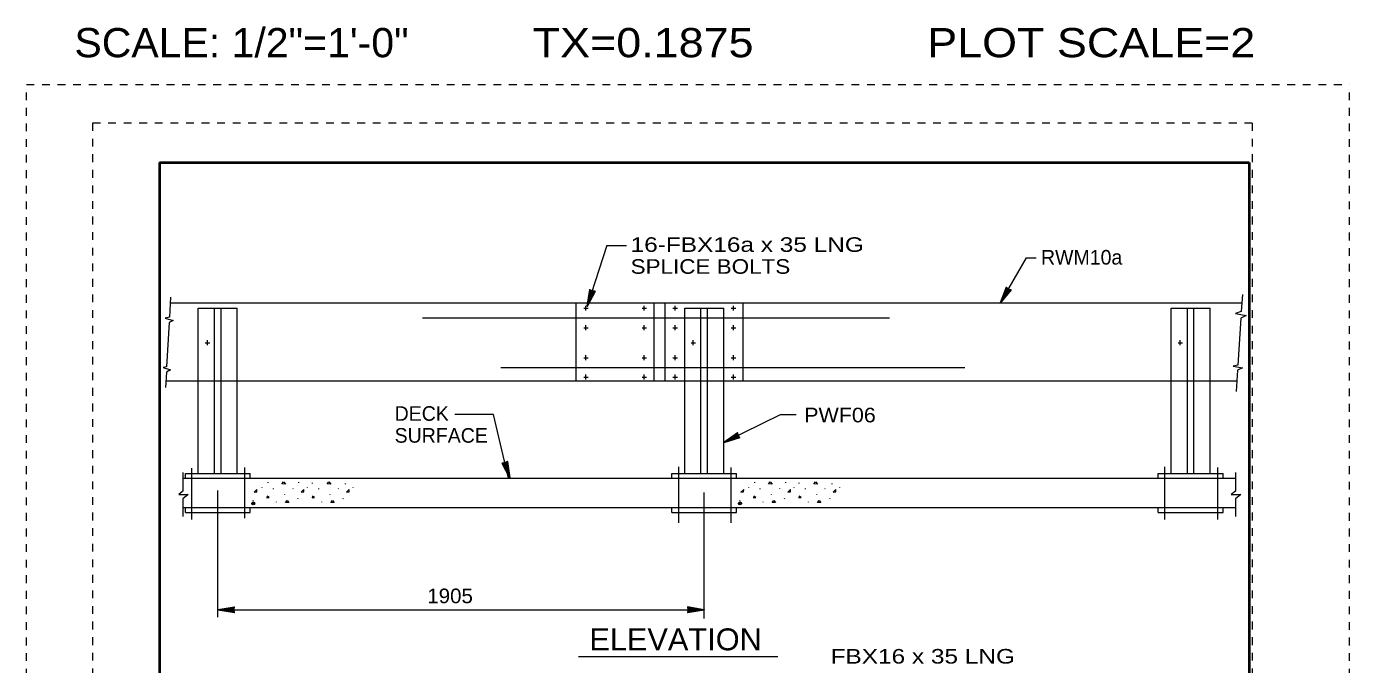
# Model space of a CAD drawing. Extents: x 1370 to 1387, y -905.5 to -882.8.
# Drawn here: x 1370 to 1387, y -890.95 to -882.75 of the extents above; entities that cross this region are included whole.
import ezdxf
from ezdxf.enums import TextEntityAlignment as Align

# ---------------------------------------------------------------- set-up
doc = ezdxf.new("R2010")
doc.units = 0
doc.header["$LTSCALE"] = 0.075
doc.header["$PDMODE"] = 32
doc.header["$PDSIZE"] = 0.0375
doc.linetypes.add('DOTTED', pattern=[1.5, 0.3, -1.2])
for name, color, linetype, lineweight in [('1', 7, 'Continuous', 13), ('2', 7, 'Continuous', 13), ('3', 7, 'Continuous', 13), ('4', 7, 'Continuous', 13), ('5', 7, 'Continuous', 13), ('6', 7, 'Continuous', 13), ('61', 7, 'DOTTED', 13), ('62', 7, 'DOTTED', 13), ('63', 7, 'Continuous', 40)]:
    doc.layers.add(name, color=color, linetype=linetype, lineweight=lineweight)
for name, color, linetype in [('7', 7, 'Continuous'), ('8', 7, 'Continuous'), ('9', 7, 'Continuous')]:
    doc.layers.add(name, color=color, linetype=linetype)

msp = doc.modelspace()

# ---------------------------------------------------------------- linework, layer by layer
at = {"layer": '1'}
for p, q in [((1385.62283, -886.19567), (1385.60875, -886.41317)), ((1371.84992, -886.22767), (1371.83592, -886.4845)), ((1385.60317, -886.49967), (1385.56425, -887.1005)), ((1371.83208, -886.55442), (1371.80108, -887.12308)), ((1371.79733, -887.19267), (1371.7865, -887.39067)), ((1385.55992, -887.16758), (1385.54217, -887.44142)), ((1372.01025, -888.47992), (1372.01025, -888.7215)), ((1385.53425, -888.47992), (1385.53425, -888.7215)), ((1373.02708, -888.67783), (1373.02708, -888.67133)), ((1373.10692, -888.61075), (1373.10692, -888.60333)), ((1373.17517, -888.69433), (1373.17517, -888.68692)), ((1373.42683, -888.68908), (1373.42467, -888.68383)), ((1373.50158, -888.61075), (1373.50158, -888.60333)), ((1373.60975, -888.67783), (1373.60975, -888.67133)), ((1373.67692, -888.62175), (1373.67692, -888.6145)), ((1373.75767, -888.69433), (1373.75767, -888.68692)), ((1374.00925, -888.68908), (1374.00683, -888.68383)), ((1374.0985, -888.62808), (1374.0985, -888.62042)), ((1374.19642, -888.67783), (1374.19642, -888.67133)), ((1379.28042, -888.67783), (1379.28042, -888.67133)), ((1379.36025, -888.61075), (1379.36025, -888.60333)), ((1379.4285, -888.69433), (1379.4285, -888.68692)), ((1379.68017, -888.68908), (1379.678, -888.68383)), ((1379.75492, -888.61075), (1379.75492, -888.60333)), ((1379.86308, -888.67783), (1379.86308, -888.67133)), ((1379.93025, -888.62175), (1379.93025, -888.6145)), ((1380.011, -888.69433), (1380.011, -888.68692)), ((1380.26258, -888.68908), (1380.26017, -888.68383)), ((1380.35183, -888.62808), (1380.35183, -888.62042)), ((1380.44975, -888.67783), (1380.44975, -888.67133)), ((1372.01025, -888.81808), (1372.01025, -889.0435)), ((1372.9145, -888.84333), (1372.91633, -888.83583)), ((1373.21133, -888.86217), (1373.212, -888.85625)), ((1373.31775, -888.76808), (1373.32083, -888.76217)), ((1373.488, -888.81758), (1373.48958, -888.81)), ((1373.79425, -888.86217), (1373.79425, -888.85625)), ((1373.90067, -888.76808), (1373.90308, -888.76217)), ((1374.07092, -888.81758), (1374.07175, -888.81)), ((1379.16783, -888.84333), (1379.16967, -888.83583)), ((1379.46467, -888.86217), (1379.46533, -888.85625)), ((1379.57108, -888.76808), (1379.57417, -888.76217)), ((1379.74133, -888.81758), (1379.74292, -888.81)), ((1380.04758, -888.86217), (1380.04758, -888.85625)), ((1380.154, -888.76808), (1380.15642, -888.76217)), ((1380.32425, -888.81758), (1380.32508, -888.81)), ((1385.53425, -888.81808), (1385.53425, -889.0435))]:
    msp.add_line(p, q, dxfattribs=at)
for points in [[(1371.83592, -886.4845), (1371.78117, -886.49983), (1371.88692, -886.5295), (1371.83208, -886.55442)], [(1385.60875, -886.41317), (1385.53392, -886.43842), (1385.67133, -886.46567), (1385.60308, -886.50067)], [(1371.80108, -887.12308), (1371.75475, -887.13325), (1371.84992, -887.163), (1371.79733, -887.19267)], [(1385.56425, -887.1005), (1385.50483, -887.11625), (1385.6255, -887.13575), (1385.55992, -887.16758)], [(1372.01025, -888.7215), (1371.95692, -888.76175), (1372.07742, -888.76175), (1372.01025, -888.81808)], [(1385.53425, -888.7215), (1385.48092, -888.76175), (1385.60142, -888.76175), (1385.53425, -888.81808)]]:
    msp.add_lwpolyline(points, dxfattribs=at)
for points in [[(1372.96017, -888.72942), (1372.962, -888.69633), (1372.92575, -888.73167)], [(1373.28067, -888.62525), (1373.3035, -888.6005), (1373.32958, -888.62833)], [(1373.56258, -888.72942), (1373.56483, -888.69633), (1373.52858, -888.73167)], [(1373.86292, -888.62525), (1373.88658, -888.6005), (1373.91183, -888.62833)], [(1374.1455, -888.72942), (1374.14708, -888.69633), (1374.111, -888.73167)], [(1379.2135, -888.72942), (1379.21533, -888.69633), (1379.17908, -888.73167)], [(1379.534, -888.62525), (1379.55683, -888.6005), (1379.58292, -888.62833)], [(1379.81592, -888.72942), (1379.81817, -888.69633), (1379.78192, -888.73167)], [(1380.11625, -888.62525), (1380.13992, -888.6005), (1380.16517, -888.62833)], [(1380.39883, -888.72942), (1380.40042, -888.69633), (1380.36433, -888.73167)], [(1373.08833, -888.804), (1373.11775, -888.80025), (1373.09267, -888.78342)], [(1373.33025, -888.86742), (1373.34942, -888.84092), (1373.37242, -888.86617)], [(1373.6705, -888.804), (1373.69992, -888.80025), (1373.67492, -888.78342)], [(1373.9125, -888.86742), (1373.93225, -888.84092), (1373.95467, -888.86617)], [(1379.34167, -888.804), (1379.37108, -888.80025), (1379.346, -888.78342)], [(1379.58358, -888.86742), (1379.60275, -888.84092), (1379.62575, -888.86617)], [(1379.92383, -888.804), (1379.95325, -888.80025), (1379.92825, -888.78342)], [(1380.16583, -888.86742), (1380.18558, -888.84092), (1380.208, -888.86617)]]:
    msp.add_lwpolyline(points, close=True, dxfattribs=at)
for p in [(1372.9145, -888.87683), (1379.16783, -888.87683)]:
    msp.add_point(p, dxfattribs=at)
at = {"layer": '2'}
for p, q in [((1371.84533, -886.3035), (1385.6155, -886.3035)), ((1377.16233, -886.37117), (1377.21883, -886.37117)), ((1377.18892, -886.40183), (1377.18892, -886.33842)), ((1377.91233, -886.37117), (1377.96883, -886.37117)), ((1377.93892, -886.40183), (1377.93892, -886.33842)), ((1378.30675, -886.37117), (1378.36325, -886.37117)), ((1378.33333, -886.40183), (1378.33333, -886.33842)), ((1379.05675, -886.37117), (1379.11325, -886.37117)), ((1379.08333, -886.40183), (1379.08333, -886.33842)), ((1375.0885, -886.49617), (1381.0905, -886.49617)), ((1377.16233, -886.62117), (1377.21883, -886.62117)), ((1377.18892, -886.65183), (1377.18892, -886.58842)), ((1377.91233, -886.62117), (1377.96883, -886.62117)), ((1377.93892, -886.65183), (1377.93892, -886.58842)), ((1378.30675, -886.62117), (1378.36325, -886.62117)), ((1378.33333, -886.65183), (1378.33333, -886.58842)), ((1379.05675, -886.62117), (1379.11325, -886.62117)), ((1379.08333, -886.65183), (1379.08333, -886.58842)), ((1372.29767, -886.81383), (1372.35417, -886.81383)), ((1372.32425, -886.8445), (1372.32425, -886.78108)), ((1378.54108, -886.81383), (1378.59758, -886.81383)), ((1378.56767, -886.8445), (1378.56767, -886.78108)), ((1384.79767, -886.81383), (1384.85417, -886.81383)), ((1384.82425, -886.8445), (1384.82425, -886.78108)), ((1377.16233, -887.00658), (1377.21883, -887.00658)), ((1377.18892, -887.03725), (1377.18892, -886.97383)), ((1377.91233, -887.00658), (1377.96883, -887.00658)), ((1377.93892, -887.03725), (1377.93892, -886.97383)), ((1378.30675, -887.00658), (1378.36325, -887.00658)), ((1378.33333, -887.03725), (1378.33333, -886.97383)), ((1379.05675, -887.00658), (1379.11325, -887.00658)), ((1379.08333, -887.03725), (1379.08333, -886.97383)), ((1376.09383, -887.13158), (1382.05558, -887.13158)), ((1377.18892, -887.28725), (1377.18892, -887.22383)), ((1377.93892, -887.28725), (1377.93892, -887.22383)), ((1378.33333, -887.28725), (1378.33333, -887.22383)), ((1379.08333, -887.28725), (1379.08333, -887.22383)), ((1371.79083, -887.3035), (1385.55133, -887.3035)), ((1372.20833, -888.491), (1372.20833, -887.3035)), ((1372.70833, -888.491), (1372.70833, -887.3035)), ((1377.16233, -887.25658), (1377.21883, -887.25658)), ((1377.91233, -887.25658), (1377.96883, -887.25658)), ((1378.30675, -887.25658), (1378.36325, -887.25658)), ((1378.45833, -888.491), (1378.45833, -887.3035)), ((1378.95833, -888.491), (1378.95833, -887.3035)), ((1379.05675, -887.25658), (1379.11325, -887.25658)), ((1384.70833, -888.491), (1384.70833, -887.3035)), ((1385.20833, -888.491), (1385.20833, -887.3035)), ((1372.04167, -888.491), (1372.875, -888.491)), ((1372.04167, -888.5535), (1372.04167, -888.491)), ((1372.875, -888.5535), (1372.875, -888.491)), ((1378.29167, -888.491), (1379.125, -888.491)), ((1378.29167, -888.5535), (1378.29167, -888.491)), ((1379.125, -888.5535), (1379.125, -888.491)), ((1384.54167, -888.491), (1385.375, -888.491)), ((1384.54167, -888.5535), (1384.54167, -888.491)), ((1385.375, -888.5535), (1385.375, -888.491)), ((1372.04167, -888.99325), (1372.04167, -888.93075)), ((1378.29167, -888.99325), (1378.29167, -888.93075)), ((1384.54167, -888.99325), (1384.54167, -888.93075)), ((1384.54167, -888.99325), (1385.375, -888.99325)), ((1385.375, -888.99325), (1385.375, -888.93075))]:
    msp.add_line(p, q, dxfattribs=at)
for points in [[(1372.04167, -888.99325), (1372.875, -888.99325), (1372.875, -888.93075)], [(1378.29167, -888.99325), (1379.125, -888.99325), (1379.125, -888.93075)]]:
    msp.add_lwpolyline(points, dxfattribs=at)
at = {"layer": '3'}
for p, q in [((1372.01025, -888.5535), (1385.53425, -888.5535)), ((1372.01025, -888.93075), (1385.53425, -888.93075)), ((1377.09508, -890.84325), (1379.65325, -890.84325))]:
    msp.add_line(p, q, dxfattribs=at)
at = {"layer": '4'}
for p, q in [((1377.45742, -885.56642), (1377.20567, -886.345)), ((1377.45742, -885.56642), (1377.71108, -885.56642)), ((1372.45833, -890.24267), (1378.70833, -890.24267))]:
    msp.add_line(p, q, dxfattribs=at)
for points in [[(1382.51433, -886.3035), (1382.84767, -885.72617), (1382.97292, -885.72617)], [(1376.19458, -888.5535), (1376.00017, -887.73508), (1375.50308, -887.73508)], [(1379.89, -887.7395), (1379.6835, -887.7395), (1378.95833, -888.09375)]]:
    msp.add_lwpolyline(points, dxfattribs=at)
at = {"layer": '4', "lineweight": 25}
for points in [[(1377.30542, -886.15342), (1377.30075, -886.15342), (1377.296, -886.1535), (1377.29125, -886.1535), (1377.2865, -886.15358), (1377.28217, -886.15217), (1377.28075, -886.15175), (1377.27792, -886.15083), (1377.27458, -886.15133), (1377.27175, -886.15042), (1377.26892, -886.1495), (1377.26458, -886.14808), (1377.25933, -886.14483), (1377.2565, -886.14392), (1377.25083, -886.142), (1377.246, -886.13733), (1377.24217, -886.1345), (1377.23933, -886.13358), (1377.23833, -886.13175), (1377.20567, -886.345), (1377.30542, -886.15342), (1377.29317, -886.16208), (1377.24275, -886.14733), (1377.21767, -886.30792), (1377.29317, -886.16208), (1377.28183, -886.16783), (1377.24958, -886.16058), (1377.22917, -886.27225), (1377.28183, -886.16783), (1377.272, -886.17408), (1377.252, -886.17242), (1377.24075, -886.2365), (1377.272, -886.17408), (1377.2625, -886.17892), (1377.25442, -886.1795), (1377.25092, -886.20517), (1377.2625, -886.17892)], [(1382.652, -886.137), (1382.64733, -886.13608), (1382.64275, -886.13517), (1382.63808, -886.13417), (1382.63342, -886.13325), (1382.6295, -886.131), (1382.62825, -886.13025), (1382.62567, -886.12875), (1382.62225, -886.1285), (1382.61967, -886.127), (1382.61708, -886.1255), (1382.61317, -886.12325), (1382.60875, -886.119), (1382.60617, -886.1175), (1382.60092, -886.1145), (1382.59725, -886.10892), (1382.59408, -886.10533), (1382.5915, -886.10383), (1382.59092, -886.10175), (1382.51433, -886.3035), (1382.652, -886.137), (1382.63825, -886.14292), (1382.592, -886.118), (1382.53383, -886.26975), (1382.63825, -886.14292), (1382.62592, -886.14625), (1382.59583, -886.13233), (1382.55258, -886.23725), (1382.62592, -886.14625), (1382.61492, -886.15025), (1382.59575, -886.14442), (1382.57133, -886.20475), (1382.61492, -886.15025), (1382.60467, -886.153), (1382.59667, -886.15183), (1382.58783, -886.17617), (1382.60467, -886.153)], [(1379.1655, -888.03258), (1379.16217, -888.02925), (1379.15883, -888.02583), (1379.15558, -888.02242), (1379.15225, -888.01908), (1379.15025, -888.015), (1379.14958, -888.01367), (1379.14825, -888.011), (1379.14558, -888.00892), (1379.14433, -888.00625), (1379.143, -888.00358), (1379.141, -887.9995), (1379.13975, -887.99342), (1379.13842, -887.99075), (1379.13575, -887.98533), (1379.13583, -887.97867), (1379.13517, -887.974), (1379.13392, -887.97125), (1379.13458, -887.96925), (1378.95833, -888.09375), (1379.1655, -888.03258), (1379.15075, -888.02975), (1379.12642, -887.98325), (1378.99342, -888.07667), (1379.15075, -888.02975), (1379.13875, -888.02567), (1379.12158, -887.99733), (1379.02708, -888.06017), (1379.13875, -888.02567), (1379.12733, -888.02283), (1379.11475, -888.00733), (1379.06075, -888.04375), (1379.12733, -888.02283), (1379.11733, -888.01942), (1379.11133, -888.014), (1379.09042, -888.02925), (1379.11733, -888.01942)], [(1376.18017, -888.33692), (1376.17633, -888.33975), (1376.1725, -888.3425), (1376.16867, -888.34533), (1376.16483, -888.34808), (1376.16058, -888.3495), (1376.15917, -888.34992), (1376.15625, -888.35083), (1376.15383, -888.35325), (1376.151, -888.35417), (1376.14817, -888.355), (1376.14383, -888.35642), (1376.13767, -888.35683), (1376.13483, -888.35775), (1376.12917, -888.35958), (1376.1225, -888.3585), (1376.11775, -888.3585), (1376.11492, -888.35942), (1376.113, -888.35842), (1376.21083, -888.55075), (1376.18017, -888.33692), (1376.17525, -888.35108), (1376.12567, -888.3685), (1376.19892, -888.51358), (1376.17525, -888.35108), (1376.16942, -888.36242), (1376.13892, -888.37533), (1376.1875, -888.47792), (1376.16942, -888.36242), (1376.165, -888.37325), (1376.14783, -888.3835), (1376.17608, -888.44217), (1376.165, -888.37325), (1376.16017, -888.38267), (1376.15392, -888.38783), (1376.166, -888.41075), (1376.16017, -888.38267)], [(1372.67133, -890.27867), (1372.66983, -890.27417), (1372.66833, -890.26967), (1372.66683, -890.26517), (1372.66533, -890.26067), (1372.66533, -890.25617), (1372.66533, -890.25467), (1372.66533, -890.25167), (1372.66383, -890.24867), (1372.66383, -890.24567), (1372.66383, -890.24267), (1372.66383, -890.23817), (1372.66533, -890.23217), (1372.66533, -890.22917), (1372.66533, -890.22317), (1372.66833, -890.21717), (1372.66983, -890.21267), (1372.66983, -890.20967), (1372.67133, -890.20817), (1372.45833, -890.24267), (1372.67133, -890.27867), (1372.65933, -890.26967), (1372.65783, -890.21717), (1372.49733, -890.24267), (1372.65933, -890.26967), (1372.65033, -890.26067), (1372.64733, -890.22767), (1372.53483, -890.24267), (1372.65033, -890.26067), (1372.64133, -890.25317), (1372.63683, -890.23367), (1372.57233, -890.24267), (1372.64133, -890.25317), (1372.63383, -890.24567), (1372.63083, -890.23817), (1372.60533, -890.24267), (1372.63383, -890.24567)], [(1378.49533, -890.20667), (1378.49683, -890.21117), (1378.49833, -890.21567), (1378.49983, -890.22017), (1378.50133, -890.22467), (1378.50133, -890.22917), (1378.50133, -890.23067), (1378.50133, -890.23367), (1378.50283, -890.23667), (1378.50283, -890.23967), (1378.50283, -890.24267), (1378.50283, -890.24717), (1378.50133, -890.25317), (1378.50133, -890.25617), (1378.50133, -890.26217), (1378.49833, -890.26817), (1378.49683, -890.27267), (1378.49683, -890.27567), (1378.49533, -890.27717), (1378.70833, -890.24267), (1378.49533, -890.20667), (1378.50733, -890.21567), (1378.50883, -890.26817), (1378.66933, -890.24267), (1378.50733, -890.21567), (1378.51633, -890.22467), (1378.51933, -890.25767), (1378.63183, -890.24267), (1378.51633, -890.22467), (1378.52533, -890.23217), (1378.52983, -890.25167), (1378.59433, -890.24267), (1378.52533, -890.23217), (1378.53283, -890.23967), (1378.53583, -890.24717), (1378.56133, -890.24267), (1378.53283, -890.23967)]]:
    msp.add_lwpolyline(points, dxfattribs=at)
at = {"layer": '5'}
for p, q in [((1372.20833, -887.3035), (1372.20833, -886.3705)), ((1372.20833, -886.3705), (1372.70833, -886.3705)), ((1372.41667, -888.491), (1372.41667, -886.3705)), ((1372.5, -888.491), (1372.5, -886.3705)), ((1372.70833, -887.3035), (1372.70833, -886.3705)), ((1377.06392, -887.3035), (1377.06392, -886.3035)), ((1378.06392, -887.3035), (1378.06392, -886.3035)), ((1378.20833, -887.3035), (1378.20833, -886.3035)), ((1378.45833, -887.3035), (1378.45833, -886.3705)), ((1378.45833, -886.3705), (1378.95833, -886.3705)), ((1378.66667, -888.491), (1378.66667, -886.3705)), ((1378.75, -888.491), (1378.75, -886.3705)), ((1378.95833, -887.3035), (1378.95833, -886.3705)), ((1379.20833, -887.3035), (1379.20833, -886.3035)), ((1384.70833, -887.3035), (1384.70833, -886.3705)), ((1384.70833, -886.3705), (1385.20833, -886.3705)), ((1384.91667, -888.491), (1384.91667, -886.3705)), ((1385, -888.491), (1385, -886.3705)), ((1385.20833, -887.3035), (1385.20833, -886.3705))]:
    msp.add_line(p, q, dxfattribs=at)
at = {"layer": '6'}
for p, q in [((1372.80017, -888.41558), (1372.80017, -889.06767)), ((1378.37992, -888.4075), (1378.37992, -889.12425)), ((1379.051, -888.4155), (1379.051, -889.12425)), ((1384.62217, -888.4075), (1384.62217, -889.08433)), ((1385.30183, -888.41558), (1385.30183, -889.08392)), ((1372.12042, -888.42358), (1372.12042, -889.08525)), ((1372.45833, -890.3355), (1372.45833, -888.7095)), ((1378.70833, -890.35408), (1378.70833, -888.73817))]:
    msp.add_line(p, q, dxfattribs=at)
at = {"layer": '61'}
for p, q in [((1385.75, -883.995), (1370.85, -883.995)), ((1370.85, -883.995), (1370.85, -904.63)), ((1385.75, -883.995), (1385.75, -904.63))]:
    msp.add_line(p, q, dxfattribs=at)
at = {"layer": '62'}
for p, q in [((1370, -905.5), (1370, -883.5)), ((1370, -883.5), (1387, -883.5)), ((1387, -905.5), (1387, -883.5))]:
    msp.add_line(p, q, dxfattribs=at)
at = {"layer": '63'}
for p, q in [((1371.70833, -884.5), (1371.70833, -904.5)), ((1371.70833, -884.5), (1385.70833, -884.5)), ((1385.70833, -884.5), (1385.70833, -904.5))]:
    msp.add_line(p, q, dxfattribs=at)

# ---------------------------------------------------------------- texts
at = {"layer": '3', "width": 1.05}
msp.add_text('ELEVATION', height=0.2812, dxfattribs=at).set_placement((1377.23217, -890.76275))
at = {"layer": '7', "width": 1.05}
msp.add_text('1905', height=0.1875, dxfattribs=at).set_placement((1375.15033, -890.15817))
at = {"layer": '8'}
for s, width, p in [('16-FBX16a x 35 LNG', 1.25, (1377.76283, -885.64783)), ('SPLICE BOLTS', 1.15, (1377.76283, -885.929)), ('PWF06', 1.1, (1379.99325, -887.83608)), ('FBX16 x 35 LNG', 1.25, (1380.332, -890.93358))]:
    msp.add_text(s, height=0.1875, dxfattribs=dict(at, width=width)).set_placement(p)
for s, p in [('RWM10a', (1383.03558, -885.81058)), ('DECK', (1374.73058, -887.81642)), ('SURFACE', (1374.73058, -888.09758))]:
    msp.add_text(s, height=0.1875, dxfattribs=at).set_placement(p)
at = {"layer": '9'}
for s, width, p in [('SCALE: 1/2"=1\'-0"', 1.05, (1372.76367, -883.14883)), ('TX=0.1875', 1.15, (1377.92333, -883.14883)), ('PLOT SCALE=2', 1.15, (1383.68129, -883.14883))]:
    msp.add_text(s, height=0.375, dxfattribs=dict(at, width=width)).set_placement(p, align=Align.CENTER)

doc.saveas('drawing.dxf')
